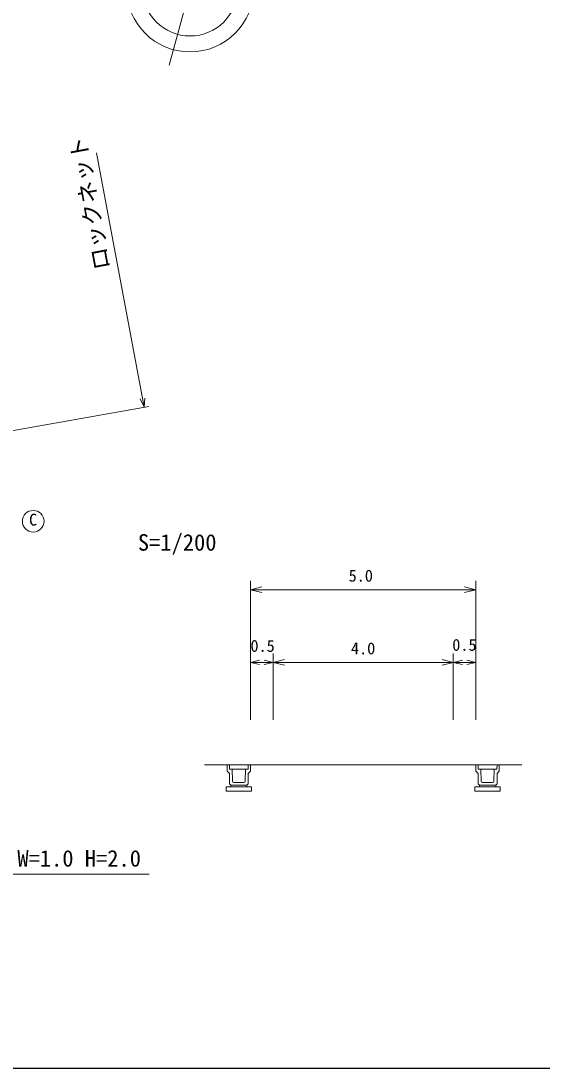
# Model space of a CAD drawing. Units: millimetres, scale not verified, with parts at other scales. Extents: x 40000 to 680000, y 20000 to 380000.
# Drawn here: x 196918 to 254744, y 205000 to 321235 of the extents above; entities that cross this region are included whole.
import ezdxf
from ezdxf.enums import TextEntityAlignment as Align

# ---------------------------------------------------------------- set-up
doc = ezdxf.new("R2010")
doc.units = ezdxf.units.MM
doc.header["$LTSCALE"] = 1000
for name, color, linetype, lineweight in [('M-BGD', 7, 'Continuous', 13), ('M-BGD-HTXT', 7, 'Continuous', 13), ('M-BMK-SRVR', 3, 'Continuous', 13), ('M-STR-HTXT', 7, 'Continuous', 13), ('M-TTL-BAND', 7, 'Continuous', 25)]:
    doc.layers.add(name, color=color, linetype=linetype, lineweight=lineweight)
doc.styles.add('ＭＳ ゴシック', font='')
doc.styles.add('ＭＳ 明朝', font='')
doc.styles.get('ＭＳ ゴシック').set_extended_font_data('MS Gothic')
doc.styles.get('ＭＳ 明朝').set_extended_font_data('MS Mincho')

msp = doc.modelspace()

# ---------------------------------------------------------------- linework, layer by layer
at = {"layer": 'M-BGD'}
msp.add_circle((198278, 265695), 1200, dxfattribs=at)
at = {"layer": 'M-BGD-HTXT'}
for p, q in [((222398, 243659), (222398, 259100)), ((222398, 258100), (223648, 258413)), ((222398, 258100), (247398, 258100)), ((222398, 258100), (223648, 257788)), ((247398, 258100), (246148, 258413)), ((247398, 258100), (246148, 257788)), ((247398, 243659), (247398, 259100)), ((222398, 250029), (223398, 250279)), ((222398, 250029), (224898, 250029)), ((222398, 250029), (223398, 249779)), ((224898, 250029), (223898, 250279)), ((224898, 250029), (223898, 249779)), ((224898, 243659), (224898, 251029)), ((224898, 250029), (226148, 250342)), ((224898, 250029), (244898, 250029)), ((224898, 250029), (226148, 249717)), ((244898, 250029), (243648, 250342)), ((244898, 250029), (243648, 249717)), ((244898, 243659), (244898, 251029)), ((244898, 250029), (245898, 250279)), ((244898, 250029), (247398, 250029)), ((244898, 250029), (245898, 249779)), ((247398, 250029), (246398, 250279)), ((247398, 250029), (246398, 249779)), ((247398, 243659), (247398, 251029)), ((219798, 238659), (217298, 238659)), ((219798, 238659), (219798, 237959)), ((219798, 238659), (220048, 238659)), ((220048, 238659), (220073, 238184)), ((220048, 238659), (222148, 238659)), ((222148, 238659), (222123, 238184)), ((222398, 238659), (222148, 238659)), ((222398, 238659), (224898, 238659)), ((222398, 237959), (222398, 238659)), ((224898, 238659), (237398, 238659)), ((237398, 238659), (244898, 238659)), ((244898, 238659), (247398, 238659)), ((247398, 238659), (247398, 237959)), ((247398, 238659), (247648, 238659)), ((247648, 238659), (247673, 238184)), ((247648, 238659), (249748, 238659)), ((249748, 238659), (249723, 238184)), ((249998, 238659), (249748, 238659)), ((249998, 237959), (249998, 238659)), ((252498, 238659), (249998, 238659)), ((219798, 237959), (220048, 237709)), ((220048, 237709), (220048, 236534)), ((220073, 238184), (220348, 238184)), ((220348, 238184), (220398, 236834)), ((220348, 238184), (221848, 238184)), ((221848, 238184), (221798, 236834)), ((222123, 238184), (221848, 238184)), ((222148, 237709), (222398, 237959)), ((222148, 236534), (222148, 237709)), ((247398, 237959), (247648, 237709)), ((247648, 237709), (247648, 236534)), ((247673, 238184), (247948, 238184)), ((247948, 238184), (247998, 236834)), ((247948, 238184), (249448, 238184)), ((249448, 238184), (249398, 236834)), ((249723, 238184), (249448, 238184)), ((249748, 237709), (249998, 237959)), ((249748, 236534), (249748, 237709)), ((220198, 236234), (219698, 236234)), ((219698, 236234), (219698, 235734)), ((220048, 236534), (220198, 236384)), ((220198, 236384), (221998, 236384)), ((220198, 236384), (220198, 236234)), ((220198, 236234), (221998, 236234)), ((220548, 236684), (221648, 236684)), ((221998, 236384), (222148, 236534)), ((221998, 236234), (221998, 236384)), ((222498, 236234), (221998, 236234)), ((222498, 235734), (222498, 236234)), ((247798, 236234), (247298, 236234)), ((247298, 236234), (247298, 235734)), ((247648, 236534), (247798, 236384)), ((247798, 236384), (249598, 236384)), ((247798, 236384), (247798, 236234)), ((247798, 236234), (249598, 236234)), ((248148, 236684), (249248, 236684)), ((249598, 236384), (249748, 236534)), ((249598, 236234), (249598, 236384)), ((250098, 236234), (249598, 236234)), ((250098, 235734), (250098, 236234)), ((219698, 235734), (222498, 235734)), ((247298, 235734), (250098, 235734))]:
    msp.add_line(p, q, dxfattribs=at)
for centre, start, end in [((220548, 236834), 180, 270), ((221648, 236834), 270, 0), ((248148, 236834), 180, 270), ((249248, 236834), 270, 0)]:
    msp.add_arc(centre, 150, start, end, dxfattribs=at)
at = {"layer": 'M-BMK-SRVR'}
msp.add_line((213370, 316338), (221242, 345287), dxfattribs=at)
for radius in [7059, 5294]:
    msp.add_circle((215687, 324859), radius, dxfattribs=at)
at = {"layer": 'M-STR-HTXT'}
for p, q in [((210590, 278347), (205287, 306611)), ((210590, 278347), (210160, 279283)), ((210590, 278347), (210652, 279376)), ((176340, 272312), (211109, 278438)), ((172894, 226512), (211148, 226512))]:
    msp.add_line(p, q, dxfattribs=at)
at = {"layer": 'M-TTL-BAND'}
msp.add_line((40000, 205000), (579000, 205000), dxfattribs=at)

# ---------------------------------------------------------------- texts
at = {"layer": 'M-BGD', "style": 'ＭＳ ゴシック'}
msp.add_text('C', height=1320, dxfattribs=at).set_placement((197814, 266532), align=Align.TOP_LEFT)
at = {"layer": 'M-BGD-HTXT', "style": 'ＭＳ 明朝'}
msp.add_text('S=1/200', height=1833, dxfattribs=at).set_placement((209891, 261882), align=Align.BOTTOM_LEFT)
at = {"layer": 'M-BGD-HTXT', "style": 'ＭＳ ゴシック'}
for s, p in [('5.0', (234627, 258600)), ('0.5', (223732, 250809)), ('0.5', (246127, 250921)), ('4.0', (234887, 250529))]:
    msp.add_text(s, height=1320, dxfattribs=at).set_placement(p, align=Align.BOTTOM_CENTER)
at = {"layer": 'M-STR-HTXT', "style": 'ＭＳ ゴシック'}
msp.add_text('ロックネット', height=1833, rotation=100.628, dxfattribs=at).set_placement((205987, 301252), align=Align.BOTTOM_CENTER)
msp.add_text('カルバート L=12.0 W=1.0 H=2.0', height=1833, dxfattribs=at).set_placement((192139, 226812), align=Align.BOTTOM_CENTER)

doc.saveas('drawing.dxf')
